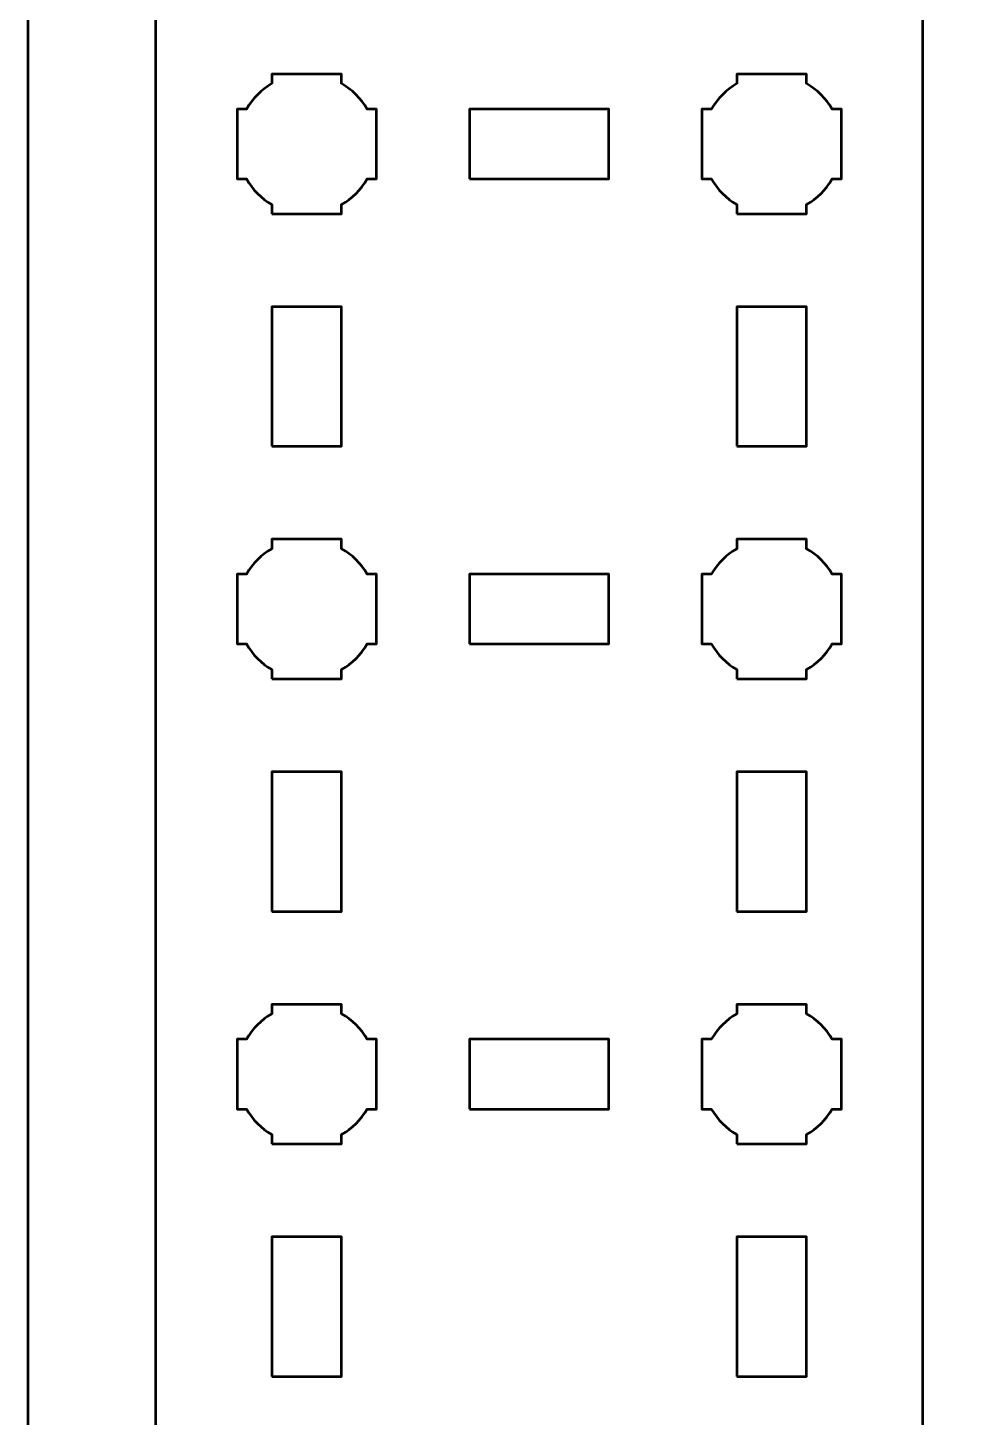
# Model space of a CAD drawing. Header units: centimetres. Extents: x -21 to 0, y -29.7 to 0.
# Drawn here: x -21 to -16.95, y -23.23 to -17.25 of the extents above; entities that cross this region are included whole.
import ezdxf

# ---------------------------------------------------------------- set-up
doc = ezdxf.new("R2010")
doc.units = ezdxf.units.CM
doc.header["$MEASUREMENT"] = 0
doc.layers.add('Layer 1', color=7, linetype='Continuous')

msp = doc.modelspace()

# ---------------------------------------------------------------- linework, layer by layer
at = {"layer": 'Layer 1', "color": 1, "lineweight": 53}
msp.add_open_spline([(-21.00003, -29.19995), (-21.00003, -29.19995), (-21.00003, -8.29992), (-21.00003, -8.29992), (-21.00003, -8.29992), (-21.00003, -8.21709), (-20.93286, -8.14992), (-20.85003, -8.14992), (-20.85003, -8.14992), (-20.7672, -8.14992), (-20.70003, -8.08275), (-20.70003, -7.99992), (-20.70003, -7.99992), (-20.70003, -7.91709), (-20.7672, -7.84992), (-20.85003, -7.84992), (-20.85003, -7.84992), (-20.93286, -7.84992), (-21.00003, -7.78275), (-21.00003, -7.69992), (-21.00003, -7.69992), (-21.00003, -7.61709), (-20.93286, -7.54992), (-20.85003, -7.54992), (-20.85003, -7.54992), (-20.7672, -7.54992), (-20.70003, -7.48275), (-20.70003, -7.39992), (-20.70003, -7.39992), (-20.70003, -7.31709), (-20.7672, -7.24992), (-20.85003, -7.24992), (-20.85003, -7.24992), (-20.93286, -7.24992), (-21.00003, -7.18275), (-21.00003, -7.09992), (-21.00003, -7.09992), (-21.00003, -7.01709), (-20.93286, -6.94992), (-20.85003, -6.94992), (-20.85003, -6.94992), (-20.7672, -6.94992), (-20.70003, -6.88275), (-20.70003, -6.79992), (-20.70003, -6.79992), (-20.70003, -6.71709), (-20.7672, -6.64992), (-20.85003, -6.64992), (-20.85003, -6.64992), (-20.93286, -6.64992), (-21.00003, -6.58275), (-21.00003, -6.49992), (-21.00003, -6.49992), (-21.00003, -6.41709), (-20.93286, -6.34992), (-20.85003, -6.34992), (-20.85003, -6.34992), (-20.7672, -6.34992), (-20.70003, -6.28275), (-20.70003, -6.19992), (-20.70003, -6.19992), (-20.70003, -6.11709), (-20.7672, -6.04992), (-20.85003, -6.04992), (-20.85003, -6.04992), (-20.93286, -6.04992), (-21.00003, -5.98275), (-21.00003, -5.89992), (-21.00003, -5.89992), (-21.00003, -5.81709), (-20.93286, -5.74992), (-20.85003, -5.74992), (-20.85003, -5.74992), (-20.7672, -5.74992), (-20.70003, -5.68275), (-20.70003, -5.59992), (-20.70003, -5.59992), (-20.70003, -5.51709), (-20.7672, -5.44992), (-20.85003, -5.44992), (-20.85003, -5.44992), (-20.93286, -5.44992), (-21.00003, -5.38275), (-21.00003, -5.29992), (-21.00003, -5.29992), (-21.00003, -5.21709), (-20.93286, -5.14992), (-20.85003, -5.14992), (-20.85003, -5.14992), (-20.7672, -5.14992), (-20.70003, -5.08275), (-20.70003, -4.99992), (-20.70003, -4.99992), (-20.70003, -4.91709), (-20.7672, -4.84992), (-20.85003, -4.84992), (-20.85003, -4.84992), (-20.93286, -4.84992), (-21.00003, -4.78275), (-21.00003, -4.69992), (-21.00003, -4.69992), (-21.00003, -4.61709), (-20.93286, -4.54992), (-20.85003, -4.54992), (-20.85003, -4.54992), (-20.7672, -4.54992), (-20.70003, -4.48275), (-20.70003, -4.39992), (-20.70003, -4.39992), (-20.70003, -4.31709), (-20.7672, -4.24992), (-20.85003, -4.24992), (-20.85003, -4.24992), (-20.93286, -4.24992), (-21.00003, -4.18275), (-21.00003, -4.09992), (-21.00003, -4.09992), (-21.00003, -4.01709), (-20.93286, -3.94992), (-20.85003, -3.94992), (-20.85003, -3.94992), (-20.7672, -3.94992), (-20.70003, -3.88275), (-20.70003, -3.79992), (-20.70003, -3.79992), (-20.70003, -3.71709), (-20.7672, -3.64992), (-20.85003, -3.64992), (-20.85003, -3.64992), (-20.93286, -3.64992), (-21.00003, -3.58275), (-21.00003, -3.49992), (-21.00003, -3.49992), (-21.00003, -3.41709), (-20.93286, -3.34992), (-20.85003, -3.34992), (-20.85003, -3.34992), (-20.7672, -3.34992), (-20.70003, -3.28275), (-20.70003, -3.19992), (-20.70003, -3.19992), (-20.70003, -3.11709), (-20.7672, -3.04992), (-20.85003, -3.04992), (-20.85003, -3.04992), (-20.93286, -3.04992), (-21.00003, -2.98275), (-21.00003, -2.89992), (-21.00003, -2.89992), (-21.00003, -2.81709), (-20.93286, -2.74992), (-20.85003, -2.74992), (-20.85003, -2.74992), (-20.7672, -2.74992), (-20.70003, -2.68275), (-20.70003, -2.59992), (-20.70003, -2.59992), (-20.70003, -2.51709), (-20.7672, -2.44992), (-20.85003, -2.44992), (-20.85003, -2.44992), (-20.93286, -2.44992), (-21.00003, -2.38275), (-21.00003, -2.29992), (-21.00003, -2.29992), (-21.00003, -2.21709), (-20.93286, -2.14992), (-20.85003, -2.14992), (-20.85003, -2.14992), (-20.7672, -2.14992), (-20.70003, -2.08275), (-20.70003, -1.99992), (-20.70003, -1.99992), (-20.70003, -1.91709), (-20.7672, -1.84992), (-20.85003, -1.84992), (-20.85003, -1.84992), (-20.93286, -1.84992), (-21.00003, -1.78275), (-21.00003, -1.69992), (-21.00003, -1.69992), (-21.00003, -1.61709), (-20.93286, -1.54992), (-20.85003, -1.54992), (-20.85003, -1.54992), (-20.7672, -1.54992), (-20.70003, -1.48275), (-20.70003, -1.39992), (-20.70003, -1.39992), (-20.70003, -1.31709), (-20.7672, -1.24992), (-20.85003, -1.24992), (-20.85003, -1.24992), (-20.93286, -1.24992), (-21.00003, -1.18275), (-21.00003, -1.09992), (-21.00003, -1.09992), (-21.00003, -1.09992), (-21.00003, -0.49992), (-21.00003, -0.49992), (-21.00003, -0.49992), (-21.00003, -0.22295), (-20.77694, 0.00004), (-20.49994, 0.00004), (-20.49994, 0.00004), (-20.49994, 0.00004), (-0.50008, 0.00004), (-0.50008, 0.00004), (-0.50008, 0.00004), (-0.22294, 0.00004), (0.00002, -0.22295), (0.00002, -0.49992), (0.00002, -0.49992), (0.00002, -0.49992), (0.00002, -29.19995), (0.00002, -29.19995), (0.00002, -29.19995), (0.00002, -29.47695), (-0.22294, -29.70004), (-0.50008, -29.70004), (-0.50008, -29.70004), (-0.50008, -29.70004), (-20.49994, -29.70004), (-20.49994, -29.70004), (-20.49994, -29.70004), (-20.77694, -29.70004), (-21.00003, -29.47695), (-21.00003, -29.19995)], degree=3, knots=[0, 0, 0, 0, 0.0175439, 0.0175439, 0.0175439, 0.0175439, 0.0350877, 0.0350877, 0.0350877, 0.0350877, 0.0526316, 0.0526316, 0.0526316, 0.0526316, 0.0701754, 0.0701754, 0.0701754, 0.0701754, 0.0877193, 0.0877193, 0.0877193, 0.0877193, 0.1052632, 0.1052632, 0.1052632, 0.1052632, 0.122807, 0.122807, 0.122807, 0.122807, 0.1403509, 0.1403509, 0.1403509, 0.1403509, 0.1578947, 0.1578947, 0.1578947, 0.1578947, 0.1754386, 0.1754386, 0.1754386, 0.1754386, 0.1929825, 0.1929825, 0.1929825, 0.1929825, 0.2105263, 0.2105263, 0.2105263, 0.2105263, 0.2280702, 0.2280702, 0.2280702, 0.2280702, 0.245614, 0.245614, 0.245614, 0.245614, 0.2631579, 0.2631579, 0.2631579, 0.2631579, 0.2807018, 0.2807018, 0.2807018, 0.2807018, 0.2982456, 0.2982456, 0.2982456, 0.2982456, 0.3157895, 0.3157895, 0.3157895, 0.3157895, 0.3333333, 0.3333333, 0.3333333, 0.3333333, 0.3508772, 0.3508772, 0.3508772, 0.3508772, 0.3684211, 0.3684211, 0.3684211, 0.3684211, 0.3859649, 0.3859649, 0.3859649, 0.3859649, 0.4035088, 0.4035088, 0.4035088, 0.4035088, 0.4210526, 0.4210526, 0.4210526, 0.4210526, 0.4385965, 0.4385965, 0.4385965, 0.4385965, 0.4561404, 0.4561404, 0.4561404, 0.4561404, 0.4736842, 0.4736842, 0.4736842, 0.4736842, 0.4912281, 0.4912281, 0.4912281, 0.4912281, 0.5087719, 0.5087719, 0.5087719, 0.5087719, 0.5263158, 0.5263158, 0.5263158, 0.5263158, 0.5438596, 0.5438596, 0.5438596, 0.5438596, 0.5614035, 0.5614035, 0.5614035, 0.5614035, 0.5789474, 0.5789474, 0.5789474, 0.5789474, 0.5964912, 0.5964912, 0.5964912, 0.5964912, 0.6140351, 0.6140351, 0.6140351, 0.6140351, 0.6315789, 0.6315789, 0.6315789, 0.6315789, 0.6491228, 0.6491228, 0.6491228, 0.6491228, 0.6666667, 0.6666667, 0.6666667, 0.6666667, 0.6842105, 0.6842105, 0.6842105, 0.6842105, 0.7017544, 0.7017544, 0.7017544, 0.7017544, 0.7192982, 0.7192982, 0.7192982, 0.7192982, 0.7368421, 0.7368421, 0.7368421, 0.7368421, 0.754386, 0.754386, 0.754386, 0.754386, 0.7719298, 0.7719298, 0.7719298, 0.7719298, 0.7894737, 0.7894737, 0.7894737, 0.7894737, 0.8070175, 0.8070175, 0.8070175, 0.8070175, 0.8245614, 0.8245614, 0.8245614, 0.8245614, 0.8421053, 0.8421053, 0.8421053, 0.8421053, 0.8596491, 0.8596491, 0.8596491, 0.8596491, 0.877193, 0.877193, 0.877193, 0.877193, 0.8947368, 0.8947368, 0.8947368, 0.8947368, 0.9122807, 0.9122807, 0.9122807, 0.9122807, 0.9298246, 0.9298246, 0.9298246, 0.9298246, 0.9473684, 0.9473684, 0.9473684, 0.9473684, 0.9649123, 0.9649123, 0.9649123, 0.9649123, 0.9824561, 0.9824561, 0.9824561, 0.9824561, 1, 1, 1, 1], dxfattribs=at)
at = {"layer": 'Layer 1', "color": 3, "lineweight": 53}
msp.add_open_spline([(-17.65, -28.4), (-17.65, -28.4), (-19.95, -28.4), (-19.95, -28.4), (-19.95, -28.4), (-20.22609, -28.4), (-20.45, -28.17609), (-20.45, -27.9), (-20.45, -27.9), (-20.45, -27.9), (-20.45, -13.6), (-20.45, -13.6), (-20.45, -13.6), (-20.45, -13.32391), (-20.22609, -13.1), (-19.95, -13.1), (-19.95, -13.1), (-19.95, -13.1), (-17.65, -13.1), (-17.65, -13.1), (-17.65, -13.1), (-17.37391, -13.1), (-17.15, -13.32391), (-17.15, -13.6), (-17.15, -13.6), (-17.15, -13.6), (-17.15, -27.9), (-17.15, -27.9), (-17.15, -27.9), (-17.15, -28.17609), (-17.37391, -28.4), (-17.65, -28.4)], degree=3, knots=[0, 0, 0, 0, 0.125, 0.125, 0.125, 0.125, 0.25, 0.25, 0.25, 0.25, 0.375, 0.375, 0.375, 0.375, 0.5, 0.5, 0.5, 0.5, 0.625, 0.625, 0.625, 0.625, 0.75, 0.75, 0.75, 0.75, 0.875, 0.875, 0.875, 0.875, 1, 1, 1, 1], dxfattribs=at)
at = {"layer": 'Layer 1', "lineweight": 53}
for points, knots in [([(-19.95, -18.05), (-19.95, -18.05), (-19.95, -18.00985), (-19.95, -18.00985), (-19.95, -18.00985), (-19.99553, -17.9835), (-20.0335, -17.94553), (-20.05985, -17.9), (-20.05985, -17.9), (-20.05985, -17.9), (-20.1, -17.9), (-20.1, -17.9), (-20.1, -17.9), (-20.1, -17.9), (-20.1, -17.75), (-20.1, -17.75), (-20.1, -17.75), (-20.1, -17.75), (-20.1, -17.6), (-20.1, -17.6), (-20.1, -17.6), (-20.1, -17.6), (-20.05985, -17.6), (-20.05985, -17.6), (-20.05985, -17.6), (-20.0335, -17.55447), (-19.99553, -17.5165), (-19.95, -17.49015), (-19.95, -17.49015), (-19.95, -17.49015), (-19.95, -17.45), (-19.95, -17.45), (-19.95, -17.45), (-19.95, -17.45), (-19.8, -17.45), (-19.8, -17.45), (-19.8, -17.45), (-19.8, -17.45), (-19.65, -17.45), (-19.65, -17.45), (-19.65, -17.45), (-19.65, -17.45), (-19.65, -17.49015), (-19.65, -17.49015), (-19.65, -17.49015), (-19.60447, -17.5165), (-19.5665, -17.55447), (-19.54015, -17.6), (-19.54015, -17.6), (-19.54015, -17.6), (-19.5, -17.6), (-19.5, -17.6), (-19.5, -17.6), (-19.5, -17.6), (-19.5, -17.75), (-19.5, -17.75), (-19.5, -17.75), (-19.5, -17.75), (-19.5, -17.9), (-19.5, -17.9), (-19.5, -17.9), (-19.5, -17.9), (-19.54015, -17.9), (-19.54015, -17.9), (-19.54015, -17.9), (-19.5665, -17.94553), (-19.60447, -17.9835), (-19.65, -18.00985), (-19.65, -18.00985), (-19.65, -18.00985), (-19.65, -18.05), (-19.65, -18.05), (-19.65, -18.05), (-19.65, -18.05), (-19.8, -18.05), (-19.8, -18.05), (-19.8, -18.05), (-19.8, -18.05), (-19.95, -18.05), (-19.95, -18.05)], [0, 0, 0, 0, 0.05, 0.05, 0.05, 0.05, 0.1, 0.1, 0.1, 0.1, 0.15, 0.15, 0.15, 0.15, 0.2, 0.2, 0.2, 0.2, 0.25, 0.25, 0.25, 0.25, 0.3, 0.3, 0.3, 0.3, 0.35, 0.35, 0.35, 0.35, 0.4, 0.4, 0.4, 0.4, 0.45, 0.45, 0.45, 0.45, 0.5, 0.5, 0.5, 0.5, 0.55, 0.55, 0.55, 0.55, 0.6, 0.6, 0.6, 0.6, 0.65, 0.65, 0.65, 0.65, 0.7, 0.7, 0.7, 0.7, 0.75, 0.75, 0.75, 0.75, 0.8, 0.8, 0.8, 0.8, 0.85, 0.85, 0.85, 0.85, 0.9, 0.9, 0.9, 0.9, 0.95, 0.95, 0.95, 0.95, 1, 1, 1, 1]), ([(-17.95, -18.05), (-17.95, -18.05), (-17.95, -18.00985), (-17.95, -18.00985), (-17.95, -18.00985), (-17.99553, -17.9835), (-18.0335, -17.94553), (-18.05985, -17.9), (-18.05985, -17.9), (-18.05985, -17.9), (-18.1, -17.9), (-18.1, -17.9), (-18.1, -17.9), (-18.1, -17.9), (-18.1, -17.75), (-18.1, -17.75), (-18.1, -17.75), (-18.1, -17.75), (-18.1, -17.6), (-18.1, -17.6), (-18.1, -17.6), (-18.1, -17.6), (-18.05985, -17.6), (-18.05985, -17.6), (-18.05985, -17.6), (-18.0335, -17.55447), (-17.99553, -17.5165), (-17.95, -17.49015), (-17.95, -17.49015), (-17.95, -17.49015), (-17.95, -17.45), (-17.95, -17.45), (-17.95, -17.45), (-17.95, -17.45), (-17.8, -17.45), (-17.8, -17.45), (-17.8, -17.45), (-17.8, -17.45), (-17.65, -17.45), (-17.65, -17.45), (-17.65, -17.45), (-17.65, -17.45), (-17.65, -17.49015), (-17.65, -17.49015), (-17.65, -17.49015), (-17.60447, -17.5165), (-17.5665, -17.55447), (-17.54015, -17.6), (-17.54015, -17.6), (-17.54015, -17.6), (-17.5, -17.6), (-17.5, -17.6), (-17.5, -17.6), (-17.5, -17.6), (-17.5, -17.75), (-17.5, -17.75), (-17.5, -17.75), (-17.5, -17.75), (-17.5, -17.9), (-17.5, -17.9), (-17.5, -17.9), (-17.5, -17.9), (-17.54015, -17.9), (-17.54015, -17.9), (-17.54015, -17.9), (-17.5665, -17.94553), (-17.60447, -17.9835), (-17.65, -18.00985), (-17.65, -18.00985), (-17.65, -18.00985), (-17.65, -18.05), (-17.65, -18.05), (-17.65, -18.05), (-17.65, -18.05), (-17.8, -18.05), (-17.8, -18.05), (-17.8, -18.05), (-17.8, -18.05), (-17.95, -18.05), (-17.95, -18.05)], [0, 0, 0, 0, 0.05, 0.05, 0.05, 0.05, 0.1, 0.1, 0.1, 0.1, 0.15, 0.15, 0.15, 0.15, 0.2, 0.2, 0.2, 0.2, 0.25, 0.25, 0.25, 0.25, 0.3, 0.3, 0.3, 0.3, 0.35, 0.35, 0.35, 0.35, 0.4, 0.4, 0.4, 0.4, 0.45, 0.45, 0.45, 0.45, 0.5, 0.5, 0.5, 0.5, 0.55, 0.55, 0.55, 0.55, 0.6, 0.6, 0.6, 0.6, 0.65, 0.65, 0.65, 0.65, 0.7, 0.7, 0.7, 0.7, 0.75, 0.75, 0.75, 0.75, 0.8, 0.8, 0.8, 0.8, 0.85, 0.85, 0.85, 0.85, 0.9, 0.9, 0.9, 0.9, 0.95, 0.95, 0.95, 0.95, 1, 1, 1, 1]), ([(-19.1, -17.9), (-19.1, -17.9), (-19.1, -17.6), (-19.1, -17.6), (-19.1, -17.6), (-19.1, -17.6), (-18.5, -17.6), (-18.5, -17.6), (-18.5, -17.6), (-18.5, -17.6), (-18.5, -17.9), (-18.5, -17.9), (-18.5, -17.9), (-18.5, -17.9), (-19.1, -17.9), (-19.1, -17.9)], [0, 0, 0, 0, 0.25, 0.25, 0.25, 0.25, 0.5, 0.5, 0.5, 0.5, 0.75, 0.75, 0.75, 0.75, 1, 1, 1, 1]), ([(-19.95, -19.05), (-19.95, -19.05), (-19.95, -18.45), (-19.95, -18.45), (-19.95, -18.45), (-19.95, -18.45), (-19.65, -18.45), (-19.65, -18.45), (-19.65, -18.45), (-19.65, -18.45), (-19.65, -19.05), (-19.65, -19.05), (-19.65, -19.05), (-19.65, -19.05), (-19.95, -19.05), (-19.95, -19.05)], [0, 0, 0, 0, 0.25, 0.25, 0.25, 0.25, 0.5, 0.5, 0.5, 0.5, 0.75, 0.75, 0.75, 0.75, 1, 1, 1, 1]), ([(-17.95, -19.05), (-17.95, -19.05), (-17.95, -18.45), (-17.95, -18.45), (-17.95, -18.45), (-17.95, -18.45), (-17.65, -18.45), (-17.65, -18.45), (-17.65, -18.45), (-17.65, -18.45), (-17.65, -19.05), (-17.65, -19.05), (-17.65, -19.05), (-17.65, -19.05), (-17.95, -19.05), (-17.95, -19.05)], [0, 0, 0, 0, 0.25, 0.25, 0.25, 0.25, 0.5, 0.5, 0.5, 0.5, 0.75, 0.75, 0.75, 0.75, 1, 1, 1, 1]), ([(-19.95, -20.05), (-19.95, -20.05), (-19.95, -20.00985), (-19.95, -20.00985), (-19.95, -20.00985), (-19.99553, -19.9835), (-20.0335, -19.94553), (-20.05985, -19.9), (-20.05985, -19.9), (-20.05985, -19.9), (-20.1, -19.9), (-20.1, -19.9), (-20.1, -19.9), (-20.1, -19.9), (-20.1, -19.75), (-20.1, -19.75), (-20.1, -19.75), (-20.1, -19.75), (-20.1, -19.6), (-20.1, -19.6), (-20.1, -19.6), (-20.1, -19.6), (-20.05985, -19.6), (-20.05985, -19.6), (-20.05985, -19.6), (-20.0335, -19.55447), (-19.99553, -19.5165), (-19.95, -19.49015), (-19.95, -19.49015), (-19.95, -19.49015), (-19.95, -19.45), (-19.95, -19.45), (-19.95, -19.45), (-19.95, -19.45), (-19.8, -19.45), (-19.8, -19.45), (-19.8, -19.45), (-19.8, -19.45), (-19.65, -19.45), (-19.65, -19.45), (-19.65, -19.45), (-19.65, -19.45), (-19.65, -19.49015), (-19.65, -19.49015), (-19.65, -19.49015), (-19.60447, -19.5165), (-19.5665, -19.55447), (-19.54015, -19.6), (-19.54015, -19.6), (-19.54015, -19.6), (-19.5, -19.6), (-19.5, -19.6), (-19.5, -19.6), (-19.5, -19.6), (-19.5, -19.75), (-19.5, -19.75), (-19.5, -19.75), (-19.5, -19.75), (-19.5, -19.9), (-19.5, -19.9), (-19.5, -19.9), (-19.5, -19.9), (-19.54015, -19.9), (-19.54015, -19.9), (-19.54015, -19.9), (-19.5665, -19.94553), (-19.60447, -19.9835), (-19.65, -20.00985), (-19.65, -20.00985), (-19.65, -20.00985), (-19.65, -20.05), (-19.65, -20.05), (-19.65, -20.05), (-19.65, -20.05), (-19.8, -20.05), (-19.8, -20.05), (-19.8, -20.05), (-19.8, -20.05), (-19.95, -20.05), (-19.95, -20.05)], [0, 0, 0, 0, 0.05, 0.05, 0.05, 0.05, 0.1, 0.1, 0.1, 0.1, 0.15, 0.15, 0.15, 0.15, 0.2, 0.2, 0.2, 0.2, 0.25, 0.25, 0.25, 0.25, 0.3, 0.3, 0.3, 0.3, 0.35, 0.35, 0.35, 0.35, 0.4, 0.4, 0.4, 0.4, 0.45, 0.45, 0.45, 0.45, 0.5, 0.5, 0.5, 0.5, 0.55, 0.55, 0.55, 0.55, 0.6, 0.6, 0.6, 0.6, 0.65, 0.65, 0.65, 0.65, 0.7, 0.7, 0.7, 0.7, 0.75, 0.75, 0.75, 0.75, 0.8, 0.8, 0.8, 0.8, 0.85, 0.85, 0.85, 0.85, 0.9, 0.9, 0.9, 0.9, 0.95, 0.95, 0.95, 0.95, 1, 1, 1, 1]), ([(-17.95, -20.05), (-17.95, -20.05), (-17.95, -20.00985), (-17.95, -20.00985), (-17.95, -20.00985), (-17.99553, -19.9835), (-18.0335, -19.94553), (-18.05985, -19.9), (-18.05985, -19.9), (-18.05985, -19.9), (-18.1, -19.9), (-18.1, -19.9), (-18.1, -19.9), (-18.1, -19.9), (-18.1, -19.75), (-18.1, -19.75), (-18.1, -19.75), (-18.1, -19.75), (-18.1, -19.6), (-18.1, -19.6), (-18.1, -19.6), (-18.1, -19.6), (-18.05985, -19.6), (-18.05985, -19.6), (-18.05985, -19.6), (-18.0335, -19.55447), (-17.99553, -19.5165), (-17.95, -19.49015), (-17.95, -19.49015), (-17.95, -19.49015), (-17.95, -19.45), (-17.95, -19.45), (-17.95, -19.45), (-17.95, -19.45), (-17.8, -19.45), (-17.8, -19.45), (-17.8, -19.45), (-17.8, -19.45), (-17.65, -19.45), (-17.65, -19.45), (-17.65, -19.45), (-17.65, -19.45), (-17.65, -19.49015), (-17.65, -19.49015), (-17.65, -19.49015), (-17.60447, -19.5165), (-17.5665, -19.55447), (-17.54015, -19.6), (-17.54015, -19.6), (-17.54015, -19.6), (-17.5, -19.6), (-17.5, -19.6), (-17.5, -19.6), (-17.5, -19.6), (-17.5, -19.75), (-17.5, -19.75), (-17.5, -19.75), (-17.5, -19.75), (-17.5, -19.9), (-17.5, -19.9), (-17.5, -19.9), (-17.5, -19.9), (-17.54015, -19.9), (-17.54015, -19.9), (-17.54015, -19.9), (-17.5665, -19.94553), (-17.60447, -19.9835), (-17.65, -20.00985), (-17.65, -20.00985), (-17.65, -20.00985), (-17.65, -20.05), (-17.65, -20.05), (-17.65, -20.05), (-17.65, -20.05), (-17.8, -20.05), (-17.8, -20.05), (-17.8, -20.05), (-17.8, -20.05), (-17.95, -20.05), (-17.95, -20.05)], [0, 0, 0, 0, 0.05, 0.05, 0.05, 0.05, 0.1, 0.1, 0.1, 0.1, 0.15, 0.15, 0.15, 0.15, 0.2, 0.2, 0.2, 0.2, 0.25, 0.25, 0.25, 0.25, 0.3, 0.3, 0.3, 0.3, 0.35, 0.35, 0.35, 0.35, 0.4, 0.4, 0.4, 0.4, 0.45, 0.45, 0.45, 0.45, 0.5, 0.5, 0.5, 0.5, 0.55, 0.55, 0.55, 0.55, 0.6, 0.6, 0.6, 0.6, 0.65, 0.65, 0.65, 0.65, 0.7, 0.7, 0.7, 0.7, 0.75, 0.75, 0.75, 0.75, 0.8, 0.8, 0.8, 0.8, 0.85, 0.85, 0.85, 0.85, 0.9, 0.9, 0.9, 0.9, 0.95, 0.95, 0.95, 0.95, 1, 1, 1, 1]), ([(-19.1, -19.9), (-19.1, -19.9), (-19.1, -19.6), (-19.1, -19.6), (-19.1, -19.6), (-19.1, -19.6), (-18.5, -19.6), (-18.5, -19.6), (-18.5, -19.6), (-18.5, -19.6), (-18.5, -19.9), (-18.5, -19.9), (-18.5, -19.9), (-18.5, -19.9), (-19.1, -19.9), (-19.1, -19.9)], [0, 0, 0, 0, 0.25, 0.25, 0.25, 0.25, 0.5, 0.5, 0.5, 0.5, 0.75, 0.75, 0.75, 0.75, 1, 1, 1, 1]), ([(-19.95, -21.05), (-19.95, -21.05), (-19.95, -20.45), (-19.95, -20.45), (-19.95, -20.45), (-19.95, -20.45), (-19.65, -20.45), (-19.65, -20.45), (-19.65, -20.45), (-19.65, -20.45), (-19.65, -21.05), (-19.65, -21.05), (-19.65, -21.05), (-19.65, -21.05), (-19.95, -21.05), (-19.95, -21.05)], [0, 0, 0, 0, 0.25, 0.25, 0.25, 0.25, 0.5, 0.5, 0.5, 0.5, 0.75, 0.75, 0.75, 0.75, 1, 1, 1, 1]), ([(-17.95, -21.05), (-17.95, -21.05), (-17.95, -20.45), (-17.95, -20.45), (-17.95, -20.45), (-17.95, -20.45), (-17.65, -20.45), (-17.65, -20.45), (-17.65, -20.45), (-17.65, -20.45), (-17.65, -21.05), (-17.65, -21.05), (-17.65, -21.05), (-17.65, -21.05), (-17.95, -21.05), (-17.95, -21.05)], [0, 0, 0, 0, 0.25, 0.25, 0.25, 0.25, 0.5, 0.5, 0.5, 0.5, 0.75, 0.75, 0.75, 0.75, 1, 1, 1, 1]), ([(-19.95, -22.05), (-19.95, -22.05), (-19.95, -22.00985), (-19.95, -22.00985), (-19.95, -22.00985), (-19.99553, -21.9835), (-20.0335, -21.94553), (-20.05985, -21.9), (-20.05985, -21.9), (-20.05985, -21.9), (-20.1, -21.9), (-20.1, -21.9), (-20.1, -21.9), (-20.1, -21.9), (-20.1, -21.75), (-20.1, -21.75), (-20.1, -21.75), (-20.1, -21.75), (-20.1, -21.6), (-20.1, -21.6), (-20.1, -21.6), (-20.1, -21.6), (-20.05985, -21.6), (-20.05985, -21.6), (-20.05985, -21.6), (-20.0335, -21.55447), (-19.99553, -21.5165), (-19.95, -21.49015), (-19.95, -21.49015), (-19.95, -21.49015), (-19.95, -21.45), (-19.95, -21.45), (-19.95, -21.45), (-19.95, -21.45), (-19.8, -21.45), (-19.8, -21.45), (-19.8, -21.45), (-19.8, -21.45), (-19.65, -21.45), (-19.65, -21.45), (-19.65, -21.45), (-19.65, -21.45), (-19.65, -21.49015), (-19.65, -21.49015), (-19.65, -21.49015), (-19.60447, -21.5165), (-19.5665, -21.55447), (-19.54015, -21.6), (-19.54015, -21.6), (-19.54015, -21.6), (-19.5, -21.6), (-19.5, -21.6), (-19.5, -21.6), (-19.5, -21.6), (-19.5, -21.75), (-19.5, -21.75), (-19.5, -21.75), (-19.5, -21.75), (-19.5, -21.9), (-19.5, -21.9), (-19.5, -21.9), (-19.5, -21.9), (-19.54015, -21.9), (-19.54015, -21.9), (-19.54015, -21.9), (-19.5665, -21.94553), (-19.60447, -21.9835), (-19.65, -22.00985), (-19.65, -22.00985), (-19.65, -22.00985), (-19.65, -22.05), (-19.65, -22.05), (-19.65, -22.05), (-19.65, -22.05), (-19.8, -22.05), (-19.8, -22.05), (-19.8, -22.05), (-19.8, -22.05), (-19.95, -22.05), (-19.95, -22.05)], [0, 0, 0, 0, 0.05, 0.05, 0.05, 0.05, 0.1, 0.1, 0.1, 0.1, 0.15, 0.15, 0.15, 0.15, 0.2, 0.2, 0.2, 0.2, 0.25, 0.25, 0.25, 0.25, 0.3, 0.3, 0.3, 0.3, 0.35, 0.35, 0.35, 0.35, 0.4, 0.4, 0.4, 0.4, 0.45, 0.45, 0.45, 0.45, 0.5, 0.5, 0.5, 0.5, 0.55, 0.55, 0.55, 0.55, 0.6, 0.6, 0.6, 0.6, 0.65, 0.65, 0.65, 0.65, 0.7, 0.7, 0.7, 0.7, 0.75, 0.75, 0.75, 0.75, 0.8, 0.8, 0.8, 0.8, 0.85, 0.85, 0.85, 0.85, 0.9, 0.9, 0.9, 0.9, 0.95, 0.95, 0.95, 0.95, 1, 1, 1, 1]), ([(-17.95, -22.05), (-17.95, -22.05), (-17.95, -22.00985), (-17.95, -22.00985), (-17.95, -22.00985), (-17.99553, -21.9835), (-18.0335, -21.94553), (-18.05985, -21.9), (-18.05985, -21.9), (-18.05985, -21.9), (-18.1, -21.9), (-18.1, -21.9), (-18.1, -21.9), (-18.1, -21.9), (-18.1, -21.75), (-18.1, -21.75), (-18.1, -21.75), (-18.1, -21.75), (-18.1, -21.6), (-18.1, -21.6), (-18.1, -21.6), (-18.1, -21.6), (-18.05985, -21.6), (-18.05985, -21.6), (-18.05985, -21.6), (-18.0335, -21.55447), (-17.99553, -21.5165), (-17.95, -21.49015), (-17.95, -21.49015), (-17.95, -21.49015), (-17.95, -21.45), (-17.95, -21.45), (-17.95, -21.45), (-17.95, -21.45), (-17.8, -21.45), (-17.8, -21.45), (-17.8, -21.45), (-17.8, -21.45), (-17.65, -21.45), (-17.65, -21.45), (-17.65, -21.45), (-17.65, -21.45), (-17.65, -21.49015), (-17.65, -21.49015), (-17.65, -21.49015), (-17.60447, -21.5165), (-17.5665, -21.55447), (-17.54015, -21.6), (-17.54015, -21.6), (-17.54015, -21.6), (-17.5, -21.6), (-17.5, -21.6), (-17.5, -21.6), (-17.5, -21.6), (-17.5, -21.75), (-17.5, -21.75), (-17.5, -21.75), (-17.5, -21.75), (-17.5, -21.9), (-17.5, -21.9), (-17.5, -21.9), (-17.5, -21.9), (-17.54015, -21.9), (-17.54015, -21.9), (-17.54015, -21.9), (-17.5665, -21.94553), (-17.60447, -21.9835), (-17.65, -22.00985), (-17.65, -22.00985), (-17.65, -22.00985), (-17.65, -22.05), (-17.65, -22.05), (-17.65, -22.05), (-17.65, -22.05), (-17.8, -22.05), (-17.8, -22.05), (-17.8, -22.05), (-17.8, -22.05), (-17.95, -22.05), (-17.95, -22.05)], [0, 0, 0, 0, 0.05, 0.05, 0.05, 0.05, 0.1, 0.1, 0.1, 0.1, 0.15, 0.15, 0.15, 0.15, 0.2, 0.2, 0.2, 0.2, 0.25, 0.25, 0.25, 0.25, 0.3, 0.3, 0.3, 0.3, 0.35, 0.35, 0.35, 0.35, 0.4, 0.4, 0.4, 0.4, 0.45, 0.45, 0.45, 0.45, 0.5, 0.5, 0.5, 0.5, 0.55, 0.55, 0.55, 0.55, 0.6, 0.6, 0.6, 0.6, 0.65, 0.65, 0.65, 0.65, 0.7, 0.7, 0.7, 0.7, 0.75, 0.75, 0.75, 0.75, 0.8, 0.8, 0.8, 0.8, 0.85, 0.85, 0.85, 0.85, 0.9, 0.9, 0.9, 0.9, 0.95, 0.95, 0.95, 0.95, 1, 1, 1, 1]), ([(-19.1, -21.9), (-19.1, -21.9), (-19.1, -21.6), (-19.1, -21.6), (-19.1, -21.6), (-19.1, -21.6), (-18.5, -21.6), (-18.5, -21.6), (-18.5, -21.6), (-18.5, -21.6), (-18.5, -21.9), (-18.5, -21.9), (-18.5, -21.9), (-18.5, -21.9), (-19.1, -21.9), (-19.1, -21.9)], [0, 0, 0, 0, 0.25, 0.25, 0.25, 0.25, 0.5, 0.5, 0.5, 0.5, 0.75, 0.75, 0.75, 0.75, 1, 1, 1, 1]), ([(-19.95, -23.05), (-19.95, -23.05), (-19.95, -22.45), (-19.95, -22.45), (-19.95, -22.45), (-19.95, -22.45), (-19.65, -22.45), (-19.65, -22.45), (-19.65, -22.45), (-19.65, -22.45), (-19.65, -23.05), (-19.65, -23.05), (-19.65, -23.05), (-19.65, -23.05), (-19.95, -23.05), (-19.95, -23.05)], [0, 0, 0, 0, 0.25, 0.25, 0.25, 0.25, 0.5, 0.5, 0.5, 0.5, 0.75, 0.75, 0.75, 0.75, 1, 1, 1, 1]), ([(-17.95, -23.05), (-17.95, -23.05), (-17.95, -22.45), (-17.95, -22.45), (-17.95, -22.45), (-17.95, -22.45), (-17.65, -22.45), (-17.65, -22.45), (-17.65, -22.45), (-17.65, -22.45), (-17.65, -23.05), (-17.65, -23.05), (-17.65, -23.05), (-17.65, -23.05), (-17.95, -23.05), (-17.95, -23.05)], [0, 0, 0, 0, 0.25, 0.25, 0.25, 0.25, 0.5, 0.5, 0.5, 0.5, 0.75, 0.75, 0.75, 0.75, 1, 1, 1, 1])]:
    msp.add_open_spline(points, degree=3, knots=knots, dxfattribs=at)

doc.saveas('drawing.dxf')
